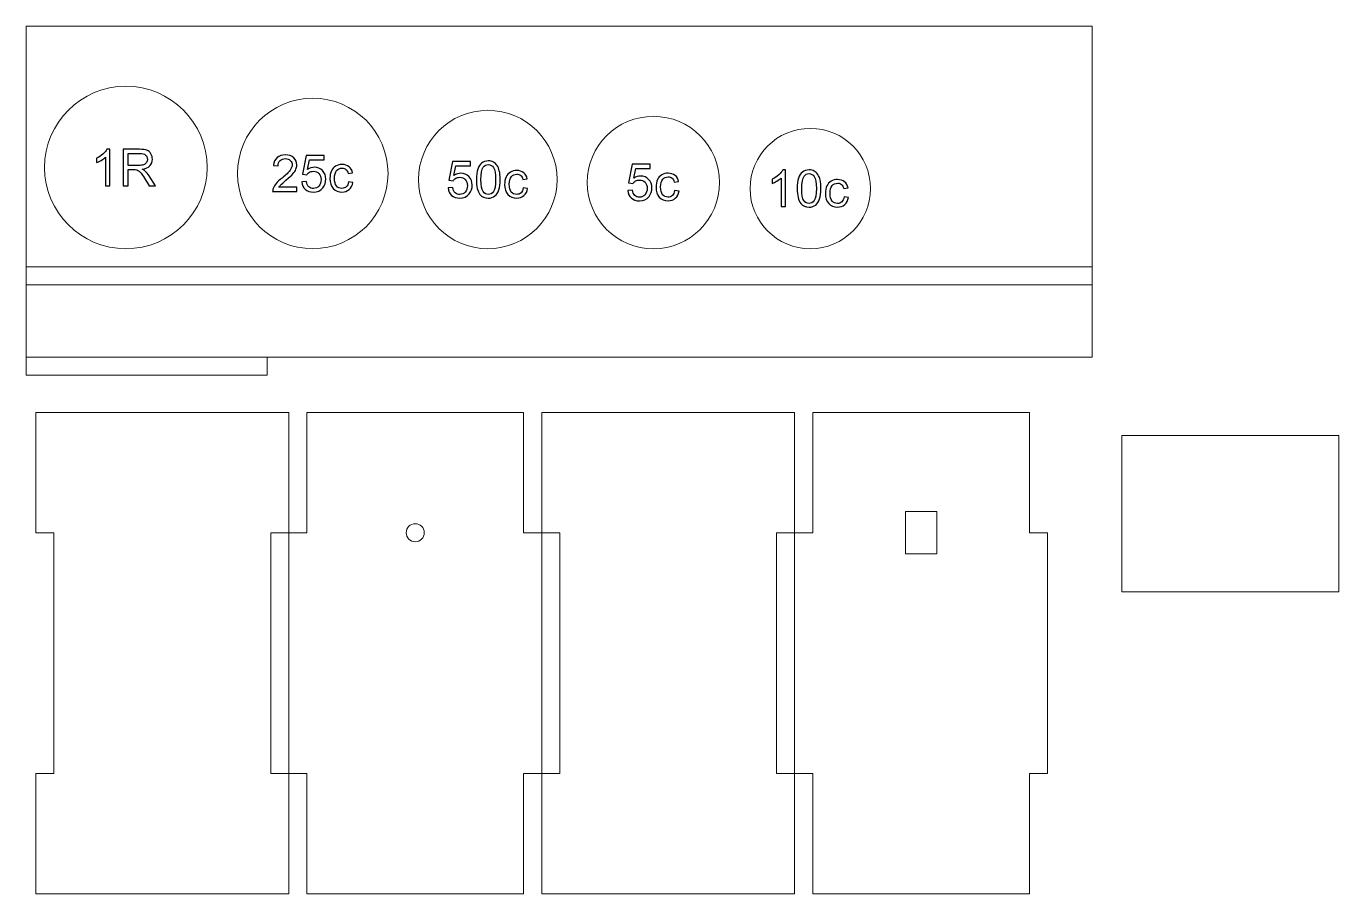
# Model space of a CAD drawing. Header units: millimetres. Extents: x -235 to -17, y -36 to 108.
import ezdxf

# ---------------------------------------------------------------- set-up
doc = ezdxf.new("R2010")
doc.units = ezdxf.units.MM
doc.header["$MEASUREMENT"] = 0
doc.layers.add('Camada 1', color=7, linetype='Continuous')

msp = doc.modelspace()

# ---------------------------------------------------------------- linework, layer by layer
at = {"layer": 'Camada 1', "color": 250, "lineweight": 20}
for points in [[(-234.8587, 67.8854), (-57.8587, 67.8854), (-57.8587, 107.8854), (-234.8587, 107.8854), (-234.8587, 67.8854)], [(-234.8587, 64.8854), (-57.8587, 64.8854), (-57.8587, 67.8854), (-234.8587, 67.8854), (-234.8587, 64.8854)], [(-234.8587, 52.8854), (-57.8587, 52.8854), (-57.8587, 64.8854), (-234.8587, 64.8854), (-234.8587, 52.8854)], [(-52.9127, 13.8879), (-16.9127, 13.8879), (-16.9127, 39.8879), (-52.9127, 39.8879), (-52.9127, 13.8879)], [(-88.8608, 20.2252), (-83.6608, 20.2252), (-83.6608, 27.2252), (-88.8608, 27.2252), (-88.8608, 20.2252)]]:
    msp.add_lwpolyline(points, close=True, dxfattribs=at)
for centre, major_axis, ratio in [((-218.318, 84.4138), (0, 13.5), 1), ((-187.2805, 83.4138), (0, 12.5), 1), ((-158.2121, 82.4138), (0, 11.5), 1), ((-130.7196, 81.9137), (0, 11.0001), 0.99999091), ((-104.6603, 80.9138), (0, 10), 1), ((-170.2608, 23.7252), (0, 1.5), 1)]:
    msp.add_ellipse(centre, major_axis=major_axis, ratio=ratio, dxfattribs=at)
at = {"layer": 'Camada 1', "color": 250}
for points, knots in [([(-220.9808, 81.37), (-220.9808, 81.37), (-221.7259, 81.37), (-221.7259, 81.37), (-221.7259, 81.37), (-221.7259, 86.1142), (-221.7259, 86.1142), (-221.9051, 85.942), (-222.1407, 85.7713), (-222.4314, 85.6005), (-222.7221, 85.4298), (-222.9846, 85.3014), (-223.216, 85.2167), (-223.216, 85.2167), (-223.216, 85.9364), (-223.216, 85.9364), (-222.7997, 86.1311), (-222.4356, 86.3682), (-222.1238, 86.6476), (-221.8119, 86.9256), (-221.5904, 87.1951), (-221.4606, 87.4576), (-221.4606, 87.4576), (-220.9808, 87.4576), (-220.9808, 87.4576), (-220.9808, 87.4576), (-220.9808, 81.37), (-220.9808, 81.37)], [0, 0, 0, 0, 0.11111111, 0.11111111, 0.11111111, 0.22222222, 0.22222222, 0.22222222, 0.33333333, 0.33333333, 0.33333333, 0.44444444, 0.44444444, 0.44444444, 0.55555556, 0.55555556, 0.55555556, 0.66666667, 0.66666667, 0.66666667, 0.77777778, 0.77777778, 0.77777778, 0.88888889, 0.88888889, 0.88888889, 1, 1, 1, 1]), ([(-218.7526, 81.37), (-218.7526, 81.37), (-218.7526, 87.4322), (-218.7526, 87.4322), (-218.7526, 87.4322), (-216.0659, 87.4322), (-216.0659, 87.4322), (-215.5254, 87.4322), (-215.1148, 87.3771), (-214.834, 87.2685), (-214.5531, 87.1598), (-214.3288, 86.9679), (-214.1609, 86.6927), (-213.9929, 86.4176), (-213.9097, 86.1128), (-213.9097, 85.7797), (-213.9097, 85.3493), (-214.0494, 84.9867), (-214.3274, 84.6918), (-214.6054, 84.3968), (-215.0343, 84.2106), (-215.6157, 84.1301), (-215.4026, 84.0285), (-215.2418, 83.9269), (-215.1317, 83.8282), (-214.8975, 83.6137), (-214.6759, 83.3442), (-214.4685, 83.021), (-214.4685, 83.021), (-213.42, 81.37), (-213.42, 81.37), (-213.42, 81.37), (-214.4219, 81.37), (-214.4219, 81.37), (-214.4219, 81.37), (-215.2234, 82.6315), (-215.2234, 82.6315), (-215.4563, 82.997), (-215.6496, 83.275), (-215.8006, 83.4683), (-215.953, 83.6617), (-216.0884, 83.7957), (-216.2084, 83.8733), (-216.3269, 83.9495), (-216.4497, 84.0031), (-216.5739, 84.0342), (-216.6642, 84.0525), (-216.8123, 84.0624), (-217.0198, 84.0624), (-217.0198, 84.0624), (-217.9483, 84.0624), (-217.9483, 84.0624), (-217.9483, 84.0624), (-217.9483, 81.37), (-217.9483, 81.37), (-217.9483, 81.37), (-218.7526, 81.37), (-218.7526, 81.37)], [0, 0, 0, 0, 0.05263158, 0.05263158, 0.05263158, 0.10526316, 0.10526316, 0.10526316, 0.15789474, 0.15789474, 0.15789474, 0.21052632, 0.21052632, 0.21052632, 0.26315789, 0.26315789, 0.26315789, 0.31578947, 0.31578947, 0.31578947, 0.36842105, 0.36842105, 0.36842105, 0.42105263, 0.42105263, 0.42105263, 0.47368421, 0.47368421, 0.47368421, 0.52631579, 0.52631579, 0.52631579, 0.57894737, 0.57894737, 0.57894737, 0.63157895, 0.63157895, 0.63157895, 0.68421053, 0.68421053, 0.68421053, 0.73684211, 0.73684211, 0.73684211, 0.78947368, 0.78947368, 0.78947368, 0.84210526, 0.84210526, 0.84210526, 0.89473684, 0.89473684, 0.89473684, 0.94736842, 0.94736842, 0.94736842, 1, 1, 1, 1]), ([(-217.9483, 84.7567), (-217.9483, 84.7567), (-216.2267, 84.7567), (-216.2267, 84.7567), (-215.8598, 84.7567), (-215.5748, 84.7948), (-215.3688, 84.871), (-215.1627, 84.9458), (-215.0061, 85.0671), (-214.9003, 85.235), (-214.793, 85.4016), (-214.7394, 85.5822), (-214.7394, 85.7783), (-214.7394, 86.0648), (-214.8424, 86.3019), (-215.0499, 86.4867), (-215.2573, 86.6716), (-215.5847, 86.7633), (-216.032, 86.7633), (-216.032, 86.7633), (-217.9483, 86.7633), (-217.9483, 86.7633), (-217.9483, 86.7633), (-217.9483, 84.7567), (-217.9483, 84.7567)], [0, 0, 0, 0, 0.125, 0.125, 0.125, 0.25, 0.25, 0.25, 0.375, 0.375, 0.375, 0.5, 0.5, 0.5, 0.625, 0.625, 0.625, 0.75, 0.75, 0.75, 0.875, 0.875, 0.875, 1, 1, 1, 1]), ([(-189.9291, 81.132), (-189.9291, 81.132), (-189.9291, 80.4208), (-189.9291, 80.4208), (-189.9291, 80.4208), (-193.9424, 80.4208), (-193.9424, 80.4208), (-193.948, 80.6), (-193.9184, 80.7722), (-193.8549, 80.9387), (-193.7519, 81.211), (-193.5868, 81.4805), (-193.3596, 81.7444), (-193.1324, 82.0083), (-192.8078, 82.3131), (-192.3859, 82.6588), (-191.7297, 83.1993), (-191.2838, 83.6269), (-191.051, 83.9429), (-190.8167, 84.259), (-190.6996, 84.5582), (-190.6996, 84.8404), (-190.6996, 85.1353), (-190.8055, 85.3837), (-191.0171, 85.5869), (-191.2288, 85.7887), (-191.5054, 85.8903), (-191.8454, 85.8903), (-192.2053, 85.8903), (-192.4931, 85.783), (-192.709, 85.5686), (-192.925, 85.3555), (-193.0336, 85.0591), (-193.0364, 84.6796), (-193.0364, 84.6796), (-193.7984, 84.7558), (-193.7984, 84.7558), (-193.7462, 85.3258), (-193.5487, 85.7605), (-193.2072, 86.0596), (-192.8643, 86.3588), (-192.4057, 86.5084), (-191.8285, 86.5084), (-191.2471, 86.5084), (-190.7857, 86.3475), (-190.447, 86.0243), (-190.107, 85.7012), (-189.9376, 85.3004), (-189.9376, 84.8235), (-189.9376, 84.5808), (-189.987, 84.3423), (-190.0872, 84.108), (-190.186, 83.8724), (-190.3511, 83.6254), (-190.5811, 83.3658), (-190.8125, 83.1076), (-191.1949, 82.7506), (-191.7283, 82.299), (-192.1756, 81.9236), (-192.4635, 81.6696), (-192.5905, 81.5356), (-192.7175, 81.4015), (-192.8219, 81.2675), (-192.9052, 81.132), (-192.9052, 81.132), (-189.9291, 81.132), (-189.9291, 81.132)], [0, 0, 0, 0, 0.04545455, 0.04545455, 0.04545455, 0.09090909, 0.09090909, 0.09090909, 0.13636364, 0.13636364, 0.13636364, 0.18181818, 0.18181818, 0.18181818, 0.22727273, 0.22727273, 0.22727273, 0.27272727, 0.27272727, 0.27272727, 0.31818182, 0.31818182, 0.31818182, 0.36363636, 0.36363636, 0.36363636, 0.40909091, 0.40909091, 0.40909091, 0.45454545, 0.45454545, 0.45454545, 0.5, 0.5, 0.5, 0.54545455, 0.54545455, 0.54545455, 0.59090909, 0.59090909, 0.59090909, 0.63636364, 0.63636364, 0.63636364, 0.68181818, 0.68181818, 0.68181818, 0.72727273, 0.72727273, 0.72727273, 0.77272727, 0.77272727, 0.77272727, 0.81818182, 0.81818182, 0.81818182, 0.86363636, 0.86363636, 0.86363636, 0.90909091, 0.90909091, 0.90909091, 0.95454545, 0.95454545, 0.95454545, 1, 1, 1, 1]), ([(-189.1234, 82.0125), (-189.1234, 82.0125), (-188.3445, 82.0718), (-188.3445, 82.0718), (-188.2866, 81.6922), (-188.1526, 81.4072), (-187.9437, 81.2153), (-187.7349, 81.0248), (-187.4794, 80.9288), (-187.1789, 80.9288), (-186.8162, 80.9288), (-186.5128, 81.0643), (-186.2659, 81.3338), (-186.0204, 81.6047), (-185.8976, 81.9632), (-185.8976, 82.4091), (-185.8976, 82.8338), (-186.0147, 83.1682), (-186.2504, 83.4138), (-186.486, 83.6593), (-186.7979, 83.7821), (-187.1859, 83.7821), (-187.4272, 83.7821), (-187.6431, 83.727), (-187.835, 83.617), (-188.0255, 83.5069), (-188.1751, 83.3644), (-188.2852, 83.1894), (-188.2852, 83.1894), (-188.9879, 83.291), (-188.9879, 83.291), (-188.9879, 83.291), (-188.4037, 86.4068), (-188.4037, 86.4068), (-188.4037, 86.4068), (-185.3981, 86.4068), (-185.3981, 86.4068), (-185.3981, 86.4068), (-185.3981, 85.6956), (-185.3981, 85.6956), (-185.3981, 85.6956), (-187.8096, 85.6956), (-187.8096, 85.6956), (-187.8096, 85.6956), (-188.1328, 84.0601), (-188.1328, 84.0601), (-187.7701, 84.3155), (-187.3891, 84.4425), (-186.9912, 84.4425), (-186.4634, 84.4425), (-186.0175, 84.259), (-185.6549, 83.8921), (-185.2922, 83.5253), (-185.1102, 83.0539), (-185.1102, 82.4782), (-185.1102, 81.9293), (-185.2696, 81.4551), (-185.5886, 81.0558), (-185.9766, 80.5647), (-186.5072, 80.3192), (-187.1789, 80.3192), (-187.7292, 80.3192), (-188.178, 80.4744), (-188.5265, 80.7835), (-188.875, 81.0925), (-189.074, 81.5017), (-189.1234, 82.0125)], [0, 0, 0, 0, 0.04545455, 0.04545455, 0.04545455, 0.09090909, 0.09090909, 0.09090909, 0.13636364, 0.13636364, 0.13636364, 0.18181818, 0.18181818, 0.18181818, 0.22727273, 0.22727273, 0.22727273, 0.27272727, 0.27272727, 0.27272727, 0.31818182, 0.31818182, 0.31818182, 0.36363636, 0.36363636, 0.36363636, 0.40909091, 0.40909091, 0.40909091, 0.45454545, 0.45454545, 0.45454545, 0.5, 0.5, 0.5, 0.54545455, 0.54545455, 0.54545455, 0.59090909, 0.59090909, 0.59090909, 0.63636364, 0.63636364, 0.63636364, 0.68181818, 0.68181818, 0.68181818, 0.72727273, 0.72727273, 0.72727273, 0.77272727, 0.77272727, 0.77272727, 0.81818182, 0.81818182, 0.81818182, 0.86363636, 0.86363636, 0.86363636, 0.90909091, 0.90909091, 0.90909091, 0.95454545, 0.95454545, 0.95454545, 1, 1, 1, 1]), ([(-164.8218, 81.0125), (-164.8218, 81.0125), (-164.0429, 81.0718), (-164.0429, 81.0718), (-163.985, 80.6922), (-163.851, 80.4072), (-163.6421, 80.2153), (-163.4333, 80.0248), (-163.1778, 79.9288), (-162.8773, 79.9288), (-162.5146, 79.9288), (-162.2112, 80.0643), (-161.9643, 80.3338), (-161.7188, 80.6047), (-161.596, 80.9632), (-161.596, 81.4091), (-161.596, 81.8338), (-161.7131, 82.1682), (-161.9488, 82.4138), (-162.1844, 82.6593), (-162.4963, 82.7821), (-162.8843, 82.7821), (-163.1256, 82.7821), (-163.3415, 82.727), (-163.5334, 82.617), (-163.7239, 82.5069), (-163.8735, 82.3644), (-163.9836, 82.1894), (-163.9836, 82.1894), (-164.6863, 82.291), (-164.6863, 82.291), (-164.6863, 82.291), (-164.1021, 85.4068), (-164.1021, 85.4068), (-164.1021, 85.4068), (-161.0965, 85.4068), (-161.0965, 85.4068), (-161.0965, 85.4068), (-161.0965, 84.6956), (-161.0965, 84.6956), (-161.0965, 84.6956), (-163.508, 84.6956), (-163.508, 84.6956), (-163.508, 84.6956), (-163.8312, 83.0601), (-163.8312, 83.0601), (-163.4685, 83.3155), (-163.0875, 83.4425), (-162.6896, 83.4425), (-162.1618, 83.4425), (-161.7159, 83.259), (-161.3533, 82.8921), (-160.9906, 82.5253), (-160.8086, 82.0539), (-160.8086, 81.4782), (-160.8086, 80.9293), (-160.968, 80.4551), (-161.287, 80.0558), (-161.675, 79.5647), (-162.2056, 79.3192), (-162.8773, 79.3192), (-163.4276, 79.3192), (-163.8764, 79.4744), (-164.2249, 79.7835), (-164.5734, 80.0925), (-164.7724, 80.5017), (-164.8218, 81.0125)], [0, 0, 0, 0, 0.04545455, 0.04545455, 0.04545455, 0.09090909, 0.09090909, 0.09090909, 0.13636364, 0.13636364, 0.13636364, 0.18181818, 0.18181818, 0.18181818, 0.22727273, 0.22727273, 0.22727273, 0.27272727, 0.27272727, 0.27272727, 0.31818182, 0.31818182, 0.31818182, 0.36363636, 0.36363636, 0.36363636, 0.40909091, 0.40909091, 0.40909091, 0.45454545, 0.45454545, 0.45454545, 0.5, 0.5, 0.5, 0.54545455, 0.54545455, 0.54545455, 0.59090909, 0.59090909, 0.59090909, 0.63636364, 0.63636364, 0.63636364, 0.68181818, 0.68181818, 0.68181818, 0.72727273, 0.72727273, 0.72727273, 0.77272727, 0.77272727, 0.77272727, 0.81818182, 0.81818182, 0.81818182, 0.86363636, 0.86363636, 0.86363636, 0.90909091, 0.90909091, 0.90909091, 0.95454545, 0.95454545, 0.95454545, 1, 1, 1, 1]), ([(-160.1129, 82.4124), (-160.1129, 83.1278), (-160.0395, 83.7064), (-159.8928, 84.1438), (-159.7446, 84.5827), (-159.5259, 84.9199), (-159.2352, 85.1556), (-158.9459, 85.3912), (-158.5804, 85.5084), (-158.1402, 85.5084), (-157.8156, 85.5084), (-157.5306, 85.4434), (-157.2836, 85.3122), (-157.0381, 85.181), (-156.8349, 84.9919), (-156.6768, 84.7449), (-156.5188, 84.4994), (-156.3946, 84.1988), (-156.3043, 83.8447), (-156.2126, 83.4905), (-156.1674, 83.0121), (-156.1674, 82.4124), (-156.1674, 81.7012), (-156.2408, 81.1254), (-156.3861, 80.688), (-156.5315, 80.2491), (-156.7502, 79.9119), (-157.0409, 79.6748), (-157.3302, 79.4377), (-157.6971, 79.3192), (-158.1402, 79.3192), (-158.7229, 79.3192), (-159.1816, 79.5266), (-159.5146, 79.9429), (-159.9139, 80.4509), (-160.1129, 81.2736), (-160.1129, 82.4124)], [0, 0, 0, 0, 0.08333333, 0.08333333, 0.08333333, 0.16666667, 0.16666667, 0.16666667, 0.25, 0.25, 0.25, 0.33333333, 0.33333333, 0.33333333, 0.41666667, 0.41666667, 0.41666667, 0.5, 0.5, 0.5, 0.58333333, 0.58333333, 0.58333333, 0.66666667, 0.66666667, 0.66666667, 0.75, 0.75, 0.75, 0.83333333, 0.83333333, 0.83333333, 0.91666667, 0.91666667, 0.91666667, 1, 1, 1, 1]), ([(-181.3411, 82.0295), (-181.3411, 82.0295), (-180.613, 81.9279), (-180.613, 81.9279), (-180.6934, 81.4269), (-180.8966, 81.036), (-181.2254, 80.7524), (-181.5542, 80.4688), (-181.9592, 80.3277), (-182.4375, 80.3277), (-183.0372, 80.3277), (-183.5199, 80.5238), (-183.8839, 80.9161), (-184.2494, 81.3084), (-184.4314, 81.87), (-184.4314, 82.601), (-184.4314, 83.0751), (-184.3524, 83.4886), (-184.1958, 83.8442), (-184.0391, 84.1984), (-183.8007, 84.4651), (-183.4789, 84.6414), (-183.1586, 84.8193), (-182.8101, 84.9082), (-182.4319, 84.9082), (-181.9563, 84.9082), (-181.5655, 84.7882), (-181.2635, 84.5469), (-180.9601, 84.3056), (-180.7654, 83.9627), (-180.6807, 83.5196), (-180.6807, 83.5196), (-181.4004, 83.4095), (-181.4004, 83.4095), (-181.4695, 83.7045), (-181.5909, 83.926), (-181.7672, 84.0756), (-181.9422, 84.2238), (-182.1539, 84.2985), (-182.4022, 84.2985), (-182.7776, 84.2985), (-183.0824, 84.1645), (-183.3181, 83.8964), (-183.5523, 83.6269), (-183.6694, 83.2035), (-183.6694, 82.6221), (-183.6694, 82.0323), (-183.5565, 81.6047), (-183.3308, 81.338), (-183.1036, 81.0713), (-182.8086, 80.9373), (-182.446, 80.9373), (-182.1525, 80.9373), (-181.9084, 81.0262), (-181.7136, 81.2054), (-181.5175, 81.3832), (-181.3933, 81.6583), (-181.3411, 82.0295)], [0, 0, 0, 0, 0.05263158, 0.05263158, 0.05263158, 0.10526316, 0.10526316, 0.10526316, 0.15789474, 0.15789474, 0.15789474, 0.21052632, 0.21052632, 0.21052632, 0.26315789, 0.26315789, 0.26315789, 0.31578947, 0.31578947, 0.31578947, 0.36842105, 0.36842105, 0.36842105, 0.42105263, 0.42105263, 0.42105263, 0.47368421, 0.47368421, 0.47368421, 0.52631579, 0.52631579, 0.52631579, 0.57894737, 0.57894737, 0.57894737, 0.63157895, 0.63157895, 0.63157895, 0.68421053, 0.68421053, 0.68421053, 0.73684211, 0.73684211, 0.73684211, 0.78947368, 0.78947368, 0.78947368, 0.84210526, 0.84210526, 0.84210526, 0.89473684, 0.89473684, 0.89473684, 0.94736842, 0.94736842, 0.94736842, 1, 1, 1, 1]), ([(-159.3509, 82.4095), (-159.3509, 81.4119), (-159.2352, 80.7487), (-159.0023, 80.4213), (-158.7695, 80.0925), (-158.4816, 79.9288), (-158.1402, 79.9288), (-157.7987, 79.9288), (-157.5108, 80.0939), (-157.278, 80.4227), (-157.0451, 80.7529), (-156.9294, 81.4147), (-156.9294, 82.4095), (-156.9294, 83.4072), (-157.0451, 84.0704), (-157.278, 84.3978), (-157.5094, 84.7266), (-157.8001, 84.8903), (-158.1486, 84.8903), (-158.4901, 84.8903), (-158.7639, 84.7449), (-158.9685, 84.4557), (-159.2239, 84.0874), (-159.3509, 83.4044), (-159.3509, 82.4095)], [0, 0, 0, 0, 0.125, 0.125, 0.125, 0.25, 0.25, 0.25, 0.375, 0.375, 0.375, 0.5, 0.5, 0.5, 0.625, 0.625, 0.625, 0.75, 0.75, 0.75, 0.875, 0.875, 0.875, 1, 1, 1, 1]), ([(-152.3306, 81.0295), (-152.3306, 81.0295), (-151.6025, 80.9279), (-151.6025, 80.9279), (-151.6829, 80.4269), (-151.8861, 80.036), (-152.2149, 79.7524), (-152.5437, 79.4688), (-152.9487, 79.3277), (-153.427, 79.3277), (-154.0267, 79.3277), (-154.5094, 79.5238), (-154.8734, 79.9161), (-155.2389, 80.3084), (-155.4209, 80.87), (-155.4209, 81.601), (-155.4209, 82.0751), (-155.3419, 82.4886), (-155.1853, 82.8442), (-155.0286, 83.1984), (-154.7902, 83.4651), (-154.4684, 83.6414), (-154.1481, 83.8193), (-153.7996, 83.9082), (-153.4214, 83.9082), (-152.9458, 83.9082), (-152.555, 83.7882), (-152.253, 83.5469), (-151.9496, 83.3056), (-151.7549, 82.9627), (-151.6702, 82.5196), (-151.6702, 82.5196), (-152.3899, 82.4095), (-152.3899, 82.4095), (-152.459, 82.7045), (-152.5804, 82.926), (-152.7567, 83.0756), (-152.9317, 83.2238), (-153.1434, 83.2985), (-153.3917, 83.2985), (-153.7671, 83.2985), (-154.0719, 83.1645), (-154.3076, 82.8964), (-154.5418, 82.6269), (-154.6589, 82.2035), (-154.6589, 81.6221), (-154.6589, 81.0323), (-154.546, 80.6047), (-154.3203, 80.338), (-154.0931, 80.0713), (-153.7981, 79.9373), (-153.4355, 79.9373), (-153.142, 79.9373), (-152.8979, 80.0262), (-152.7031, 80.2054), (-152.507, 80.3832), (-152.3828, 80.6583), (-152.3306, 81.0295)], [0, 0, 0, 0, 0.05263158, 0.05263158, 0.05263158, 0.10526316, 0.10526316, 0.10526316, 0.15789474, 0.15789474, 0.15789474, 0.21052632, 0.21052632, 0.21052632, 0.26315789, 0.26315789, 0.26315789, 0.31578947, 0.31578947, 0.31578947, 0.36842105, 0.36842105, 0.36842105, 0.42105263, 0.42105263, 0.42105263, 0.47368421, 0.47368421, 0.47368421, 0.52631579, 0.52631579, 0.52631579, 0.57894737, 0.57894737, 0.57894737, 0.63157895, 0.63157895, 0.63157895, 0.68421053, 0.68421053, 0.68421053, 0.73684211, 0.73684211, 0.73684211, 0.78947368, 0.78947368, 0.78947368, 0.84210526, 0.84210526, 0.84210526, 0.89473684, 0.89473684, 0.89473684, 0.94736842, 0.94736842, 0.94736842, 1, 1, 1, 1]), ([(-134.9748, 80.5633), (-134.9748, 80.5633), (-134.1959, 80.6226), (-134.1959, 80.6226), (-134.138, 80.243), (-134.004, 79.958), (-133.7951, 79.7661), (-133.5863, 79.5756), (-133.3308, 79.4796), (-133.0303, 79.4796), (-132.6676, 79.4796), (-132.3642, 79.6151), (-132.1173, 79.8846), (-131.8718, 80.1555), (-131.749, 80.514), (-131.749, 80.9599), (-131.749, 81.3846), (-131.8661, 81.719), (-132.1018, 81.9646), (-132.3374, 82.2101), (-132.6493, 82.3329), (-133.0373, 82.3329), (-133.2786, 82.3329), (-133.4945, 82.2778), (-133.6864, 82.1678), (-133.8769, 82.0577), (-134.0265, 81.9152), (-134.1366, 81.7402), (-134.1366, 81.7402), (-134.8393, 81.8418), (-134.8393, 81.8418), (-134.8393, 81.8418), (-134.2551, 84.9576), (-134.2551, 84.9576), (-134.2551, 84.9576), (-131.2495, 84.9576), (-131.2495, 84.9576), (-131.2495, 84.9576), (-131.2495, 84.2464), (-131.2495, 84.2464), (-131.2495, 84.2464), (-133.661, 84.2464), (-133.661, 84.2464), (-133.661, 84.2464), (-133.9842, 82.6109), (-133.9842, 82.6109), (-133.6215, 82.8663), (-133.2405, 82.9933), (-132.8426, 82.9933), (-132.3148, 82.9933), (-131.8689, 82.8098), (-131.5063, 82.4429), (-131.1436, 82.0761), (-130.9616, 81.6047), (-130.9616, 81.029), (-130.9616, 80.4801), (-131.121, 80.0059), (-131.44, 79.6066), (-131.828, 79.1155), (-132.3586, 78.87), (-133.0303, 78.87), (-133.5806, 78.87), (-134.0294, 79.0252), (-134.3779, 79.3343), (-134.7264, 79.6433), (-134.9254, 80.0525), (-134.9748, 80.5633)], [0, 0, 0, 0, 0.04545455, 0.04545455, 0.04545455, 0.09090909, 0.09090909, 0.09090909, 0.13636364, 0.13636364, 0.13636364, 0.18181818, 0.18181818, 0.18181818, 0.22727273, 0.22727273, 0.22727273, 0.27272727, 0.27272727, 0.27272727, 0.31818182, 0.31818182, 0.31818182, 0.36363636, 0.36363636, 0.36363636, 0.40909091, 0.40909091, 0.40909091, 0.45454545, 0.45454545, 0.45454545, 0.5, 0.5, 0.5, 0.54545455, 0.54545455, 0.54545455, 0.59090909, 0.59090909, 0.59090909, 0.63636364, 0.63636364, 0.63636364, 0.68181818, 0.68181818, 0.68181818, 0.72727273, 0.72727273, 0.72727273, 0.77272727, 0.77272727, 0.77272727, 0.81818182, 0.81818182, 0.81818182, 0.86363636, 0.86363636, 0.86363636, 0.90909091, 0.90909091, 0.90909091, 0.95454545, 0.95454545, 0.95454545, 1, 1, 1, 1]), ([(-127.1925, 80.5803), (-127.1925, 80.5803), (-126.4644, 80.4787), (-126.4644, 80.4787), (-126.5448, 79.9777), (-126.748, 79.5868), (-127.0768, 79.3032), (-127.4056, 79.0196), (-127.8106, 78.8785), (-128.2889, 78.8785), (-128.8886, 78.8785), (-129.3713, 79.0746), (-129.7353, 79.4669), (-130.1008, 79.8592), (-130.2828, 80.4208), (-130.2828, 81.1518), (-130.2828, 81.6259), (-130.2038, 82.0394), (-130.0472, 82.395), (-129.8905, 82.7492), (-129.6521, 83.0159), (-129.3303, 83.1922), (-129.01, 83.3701), (-128.6615, 83.459), (-128.2833, 83.459), (-127.8077, 83.459), (-127.4169, 83.339), (-127.1149, 83.0977), (-126.8115, 82.8564), (-126.6168, 82.5135), (-126.5321, 82.0704), (-126.5321, 82.0704), (-127.2518, 81.9603), (-127.2518, 81.9603), (-127.3209, 82.2553), (-127.4423, 82.4768), (-127.6186, 82.6264), (-127.7936, 82.7746), (-128.0053, 82.8493), (-128.2536, 82.8493), (-128.629, 82.8493), (-128.9338, 82.7153), (-129.1695, 82.4472), (-129.4037, 82.1777), (-129.5208, 81.7543), (-129.5208, 81.1729), (-129.5208, 80.5831), (-129.4079, 80.1555), (-129.1822, 79.8888), (-128.955, 79.6221), (-128.66, 79.4881), (-128.2974, 79.4881), (-128.0039, 79.4881), (-127.7598, 79.577), (-127.565, 79.7562), (-127.3689, 79.934), (-127.2447, 80.2091), (-127.1925, 80.5803)], [0, 0, 0, 0, 0.05263158, 0.05263158, 0.05263158, 0.10526316, 0.10526316, 0.10526316, 0.15789474, 0.15789474, 0.15789474, 0.21052632, 0.21052632, 0.21052632, 0.26315789, 0.26315789, 0.26315789, 0.31578947, 0.31578947, 0.31578947, 0.36842105, 0.36842105, 0.36842105, 0.42105263, 0.42105263, 0.42105263, 0.47368421, 0.47368421, 0.47368421, 0.52631579, 0.52631579, 0.52631579, 0.57894737, 0.57894737, 0.57894737, 0.63157895, 0.63157895, 0.63157895, 0.68421053, 0.68421053, 0.68421053, 0.73684211, 0.73684211, 0.73684211, 0.78947368, 0.78947368, 0.78947368, 0.84210526, 0.84210526, 0.84210526, 0.89473684, 0.89473684, 0.89473684, 0.94736842, 0.94736842, 0.94736842, 1, 1, 1, 1]), ([(-108.7554, 77.9208), (-108.7554, 77.9208), (-109.5005, 77.9208), (-109.5005, 77.9208), (-109.5005, 77.9208), (-109.5005, 82.665), (-109.5005, 82.665), (-109.6797, 82.4928), (-109.9153, 82.3221), (-110.206, 82.1513), (-110.4967, 81.9806), (-110.7592, 81.8522), (-110.9906, 81.7675), (-110.9906, 81.7675), (-110.9906, 82.4872), (-110.9906, 82.4872), (-110.5743, 82.6819), (-110.2102, 82.919), (-109.8984, 83.1984), (-109.5865, 83.4764), (-109.365, 83.7459), (-109.2352, 84.0084), (-109.2352, 84.0084), (-108.7554, 84.0084), (-108.7554, 84.0084), (-108.7554, 84.0084), (-108.7554, 77.9208), (-108.7554, 77.9208)], [0, 0, 0, 0, 0.11111111, 0.11111111, 0.11111111, 0.22222222, 0.22222222, 0.22222222, 0.33333333, 0.33333333, 0.33333333, 0.44444444, 0.44444444, 0.44444444, 0.55555556, 0.55555556, 0.55555556, 0.66666667, 0.66666667, 0.66666667, 0.77777778, 0.77777778, 0.77777778, 0.88888889, 0.88888889, 0.88888889, 1, 1, 1, 1]), ([(-106.8405, 80.9124), (-106.8405, 81.6278), (-106.7671, 82.2064), (-106.6204, 82.6438), (-106.4722, 83.0827), (-106.2535, 83.4199), (-105.9628, 83.6556), (-105.6735, 83.8912), (-105.308, 84.0084), (-104.8678, 84.0084), (-104.5432, 84.0084), (-104.2582, 83.9434), (-104.0112, 83.8122), (-103.7657, 83.681), (-103.5625, 83.4919), (-103.4044, 83.2449), (-103.2464, 82.9994), (-103.1222, 82.6988), (-103.0319, 82.3447), (-102.9402, 81.9905), (-102.895, 81.5121), (-102.895, 80.9124), (-102.895, 80.2012), (-102.9684, 79.6254), (-103.1137, 79.188), (-103.2591, 78.7491), (-103.4778, 78.4119), (-103.7685, 78.1748), (-104.0578, 77.9377), (-104.4247, 77.8192), (-104.8678, 77.8192), (-105.4505, 77.8192), (-105.9092, 78.0266), (-106.2422, 78.4429), (-106.6415, 78.9509), (-106.8405, 79.7736), (-106.8405, 80.9124)], [0, 0, 0, 0, 0.08333333, 0.08333333, 0.08333333, 0.16666667, 0.16666667, 0.16666667, 0.25, 0.25, 0.25, 0.33333333, 0.33333333, 0.33333333, 0.41666667, 0.41666667, 0.41666667, 0.5, 0.5, 0.5, 0.58333333, 0.58333333, 0.58333333, 0.66666667, 0.66666667, 0.66666667, 0.75, 0.75, 0.75, 0.83333333, 0.83333333, 0.83333333, 0.91666667, 0.91666667, 0.91666667, 1, 1, 1, 1]), ([(-106.0785, 80.9095), (-106.0785, 79.9119), (-105.9628, 79.2487), (-105.7299, 78.9213), (-105.4971, 78.5925), (-105.2092, 78.4288), (-104.8678, 78.4288), (-104.5263, 78.4288), (-104.2384, 78.5939), (-104.0056, 78.9227), (-103.7727, 79.2529), (-103.657, 79.9147), (-103.657, 80.9095), (-103.657, 81.9072), (-103.7727, 82.5704), (-104.0056, 82.8978), (-104.237, 83.2266), (-104.5277, 83.3903), (-104.8762, 83.3903), (-105.2177, 83.3903), (-105.4915, 83.2449), (-105.6961, 82.9557), (-105.9515, 82.5874), (-106.0785, 81.9044), (-106.0785, 80.9095)], [0, 0, 0, 0, 0.125, 0.125, 0.125, 0.25, 0.25, 0.25, 0.375, 0.375, 0.375, 0.5, 0.5, 0.5, 0.625, 0.625, 0.625, 0.75, 0.75, 0.75, 0.875, 0.875, 0.875, 1, 1, 1, 1]), ([(-99.0582, 79.5295), (-99.0582, 79.5295), (-98.3301, 79.4279), (-98.3301, 79.4279), (-98.4105, 78.9269), (-98.6137, 78.536), (-98.9425, 78.2524), (-99.2713, 77.9688), (-99.6763, 77.8277), (-100.1546, 77.8277), (-100.7543, 77.8277), (-101.237, 78.0238), (-101.601, 78.4161), (-101.9665, 78.8084), (-102.1485, 79.37), (-102.1485, 80.101), (-102.1485, 80.5751), (-102.0695, 80.9886), (-101.9129, 81.3442), (-101.7562, 81.6984), (-101.5178, 81.9651), (-101.196, 82.1414), (-100.8757, 82.3193), (-100.5272, 82.4082), (-100.149, 82.4082), (-99.6734, 82.4082), (-99.2826, 82.2882), (-98.9806, 82.0469), (-98.6772, 81.8056), (-98.4825, 81.4627), (-98.3978, 81.0196), (-98.3978, 81.0196), (-99.1175, 80.9095), (-99.1175, 80.9095), (-99.1866, 81.2045), (-99.308, 81.426), (-99.4843, 81.5756), (-99.6593, 81.7238), (-99.871, 81.7985), (-100.1193, 81.7985), (-100.4947, 81.7985), (-100.7995, 81.6645), (-101.0352, 81.3964), (-101.2694, 81.1269), (-101.3865, 80.7035), (-101.3865, 80.1221), (-101.3865, 79.5323), (-101.2736, 79.1047), (-101.0479, 78.838), (-100.8207, 78.5713), (-100.5257, 78.4373), (-100.1631, 78.4373), (-99.8696, 78.4373), (-99.6255, 78.5262), (-99.4307, 78.7054), (-99.2346, 78.8832), (-99.1104, 79.1583), (-99.0582, 79.5295)], [0, 0, 0, 0, 0.05263158, 0.05263158, 0.05263158, 0.10526316, 0.10526316, 0.10526316, 0.15789474, 0.15789474, 0.15789474, 0.21052632, 0.21052632, 0.21052632, 0.26315789, 0.26315789, 0.26315789, 0.31578947, 0.31578947, 0.31578947, 0.36842105, 0.36842105, 0.36842105, 0.42105263, 0.42105263, 0.42105263, 0.47368421, 0.47368421, 0.47368421, 0.52631579, 0.52631579, 0.52631579, 0.57894737, 0.57894737, 0.57894737, 0.63157895, 0.63157895, 0.63157895, 0.68421053, 0.68421053, 0.68421053, 0.73684211, 0.73684211, 0.73684211, 0.78947368, 0.78947368, 0.78947368, 0.84210526, 0.84210526, 0.84210526, 0.89473684, 0.89473684, 0.89473684, 0.94736842, 0.94736842, 0.94736842, 1, 1, 1, 1])]:
    msp.add_open_spline(points, degree=3, knots=knots, dxfattribs=at)
at = {"layer": 'Camada 1', "color": 250, "lineweight": 20}
for points, knots in [([(-234.8587, 49.8854), (-234.8587, 49.8854), (-234.8587, 52.8854), (-234.8587, 52.8854), (-234.8587, 52.8854), (-194.8587, 52.8854), (-194.8587, 52.8854), (-194.8587, 52.8854), (-194.8587, 49.8854), (-194.8587, 49.8854), (-194.8587, 49.8854), (-234.8587, 49.8854), (-234.8587, 49.8854)], [0, 0, 0, 0, 0.25, 0.25, 0.25, 0.5, 0.5, 0.5, 0.75, 0.75, 0.75, 1, 1, 1, 1]), ([(-233.2608, 23.7252), (-233.2608, 23.7252), (-230.2608, 23.7252), (-230.2608, 23.7252), (-230.2608, 23.7252), (-230.2608, -16.2748), (-230.2608, -16.2748), (-230.2608, -16.2748), (-233.2608, -16.2748), (-233.2608, -16.2748), (-233.2608, -16.2748), (-233.2608, -36.2748), (-233.2608, -36.2748), (-233.2608, -36.2748), (-230.2608, -36.2748), (-230.2608, -36.2748), (-230.2608, -36.2748), (-194.2608, -36.2748), (-194.2608, -36.2748), (-194.2608, -36.2748), (-191.2608, -36.2748), (-191.2608, -36.2748), (-191.2608, -36.2748), (-191.2608, -16.2748), (-191.2608, -16.2748), (-191.2608, -16.2748), (-194.2608, -16.2748), (-194.2608, -16.2748), (-194.2608, -16.2748), (-194.2608, 23.7252), (-194.2608, 23.7252), (-194.2608, 23.7252), (-191.2608, 23.7252), (-191.2608, 23.7252), (-191.2608, 23.7252), (-191.2608, 43.7252), (-191.2608, 43.7252), (-191.2608, 43.7252), (-194.2608, 43.7252), (-194.2608, 43.7252), (-194.2608, 43.7252), (-230.2608, 43.7252), (-230.2608, 43.7252), (-230.2608, 43.7252), (-233.2608, 43.7252), (-233.2608, 43.7252), (-233.2608, 43.7252), (-233.2608, 23.7252), (-233.2608, 23.7252)], [0, 0, 0, 0, 0.0625, 0.0625, 0.0625, 0.125, 0.125, 0.125, 0.1875, 0.1875, 0.1875, 0.25, 0.25, 0.25, 0.3125, 0.3125, 0.3125, 0.375, 0.375, 0.375, 0.4375, 0.4375, 0.4375, 0.5, 0.5, 0.5, 0.5625, 0.5625, 0.5625, 0.625, 0.625, 0.625, 0.6875, 0.6875, 0.6875, 0.75, 0.75, 0.75, 0.8125, 0.8125, 0.8125, 0.875, 0.875, 0.875, 0.9375, 0.9375, 0.9375, 1, 1, 1, 1]), ([(-152.2608, -16.2748), (-152.2608, -16.2748), (-149.2608, -16.2748), (-149.2608, -16.2748), (-149.2608, -16.2748), (-149.2608, 23.7252), (-149.2608, 23.7252), (-149.2608, 23.7252), (-152.2608, 23.7252), (-152.2608, 23.7252), (-152.2608, 23.7252), (-152.2608, 43.7252), (-152.2608, 43.7252), (-152.2608, 43.7252), (-188.2608, 43.7252), (-188.2608, 43.7252), (-188.2608, 43.7252), (-188.2608, 23.7252), (-188.2608, 23.7252), (-188.2608, 23.7252), (-191.2608, 23.7252), (-191.2608, 23.7252), (-191.2608, 23.7252), (-191.2608, -16.2748), (-191.2608, -16.2748), (-191.2608, -16.2748), (-188.2608, -16.2748), (-188.2608, -16.2748), (-188.2608, -16.2748), (-188.2608, -36.2748), (-188.2608, -36.2748), (-188.2608, -36.2748), (-152.2608, -36.2748), (-152.2608, -36.2748), (-152.2608, -36.2748), (-152.2608, -16.2748), (-152.2608, -16.2748)], [0, 0, 0, 0, 0.08333333, 0.08333333, 0.08333333, 0.16666667, 0.16666667, 0.16666667, 0.25, 0.25, 0.25, 0.33333333, 0.33333333, 0.33333333, 0.41666667, 0.41666667, 0.41666667, 0.5, 0.5, 0.5, 0.58333333, 0.58333333, 0.58333333, 0.66666667, 0.66666667, 0.66666667, 0.75, 0.75, 0.75, 0.83333333, 0.83333333, 0.83333333, 0.91666667, 0.91666667, 0.91666667, 1, 1, 1, 1]), ([(-149.2608, 23.7252), (-149.2608, 23.7252), (-146.2608, 23.7252), (-146.2608, 23.7252), (-146.2608, 23.7252), (-146.2608, -16.2748), (-146.2608, -16.2748), (-146.2608, -16.2748), (-149.2608, -16.2748), (-149.2608, -16.2748), (-149.2608, -16.2748), (-149.2608, -36.2748), (-149.2608, -36.2748), (-149.2608, -36.2748), (-146.2608, -36.2748), (-146.2608, -36.2748), (-146.2608, -36.2748), (-110.2608, -36.2748), (-110.2608, -36.2748), (-110.2608, -36.2748), (-107.2608, -36.2748), (-107.2608, -36.2748), (-107.2608, -36.2748), (-107.2608, -16.2748), (-107.2608, -16.2748), (-107.2608, -16.2748), (-110.2608, -16.2748), (-110.2608, -16.2748), (-110.2608, -16.2748), (-110.2608, 23.7252), (-110.2608, 23.7252), (-110.2608, 23.7252), (-107.2608, 23.7252), (-107.2608, 23.7252), (-107.2608, 23.7252), (-107.2608, 43.7252), (-107.2608, 43.7252), (-107.2608, 43.7252), (-110.2608, 43.7252), (-110.2608, 43.7252), (-110.2608, 43.7252), (-146.2608, 43.7252), (-146.2608, 43.7252), (-146.2608, 43.7252), (-149.2608, 43.7252), (-149.2608, 43.7252), (-149.2608, 43.7252), (-149.2608, 23.7252), (-149.2608, 23.7252)], [0, 0, 0, 0, 0.0625, 0.0625, 0.0625, 0.125, 0.125, 0.125, 0.1875, 0.1875, 0.1875, 0.25, 0.25, 0.25, 0.3125, 0.3125, 0.3125, 0.375, 0.375, 0.375, 0.4375, 0.4375, 0.4375, 0.5, 0.5, 0.5, 0.5625, 0.5625, 0.5625, 0.625, 0.625, 0.625, 0.6875, 0.6875, 0.6875, 0.75, 0.75, 0.75, 0.8125, 0.8125, 0.8125, 0.875, 0.875, 0.875, 0.9375, 0.9375, 0.9375, 1, 1, 1, 1]), ([(-68.2608, -16.2748), (-68.2608, -16.2748), (-65.2608, -16.2748), (-65.2608, -16.2748), (-65.2608, -16.2748), (-65.2608, 23.7252), (-65.2608, 23.7252), (-65.2608, 23.7252), (-68.2608, 23.7252), (-68.2608, 23.7252), (-68.2608, 23.7252), (-68.2608, 43.7252), (-68.2608, 43.7252), (-68.2608, 43.7252), (-104.2608, 43.7252), (-104.2608, 43.7252), (-104.2608, 43.7252), (-104.2608, 23.7252), (-104.2608, 23.7252), (-104.2608, 23.7252), (-107.2608, 23.7252), (-107.2608, 23.7252), (-107.2608, 23.7252), (-107.2608, -16.2748), (-107.2608, -16.2748), (-107.2608, -16.2748), (-104.2608, -16.2748), (-104.2608, -16.2748), (-104.2608, -16.2748), (-104.2608, -36.2748), (-104.2608, -36.2748), (-104.2608, -36.2748), (-68.2608, -36.2748), (-68.2608, -36.2748), (-68.2608, -36.2748), (-68.2608, -16.2748), (-68.2608, -16.2748)], [0, 0, 0, 0, 0.08333333, 0.08333333, 0.08333333, 0.16666667, 0.16666667, 0.16666667, 0.25, 0.25, 0.25, 0.33333333, 0.33333333, 0.33333333, 0.41666667, 0.41666667, 0.41666667, 0.5, 0.5, 0.5, 0.58333333, 0.58333333, 0.58333333, 0.66666667, 0.66666667, 0.66666667, 0.75, 0.75, 0.75, 0.83333333, 0.83333333, 0.83333333, 0.91666667, 0.91666667, 0.91666667, 1, 1, 1, 1])]:
    msp.add_open_spline(points, degree=3, knots=knots, dxfattribs=at)

doc.saveas('drawing.dxf')
